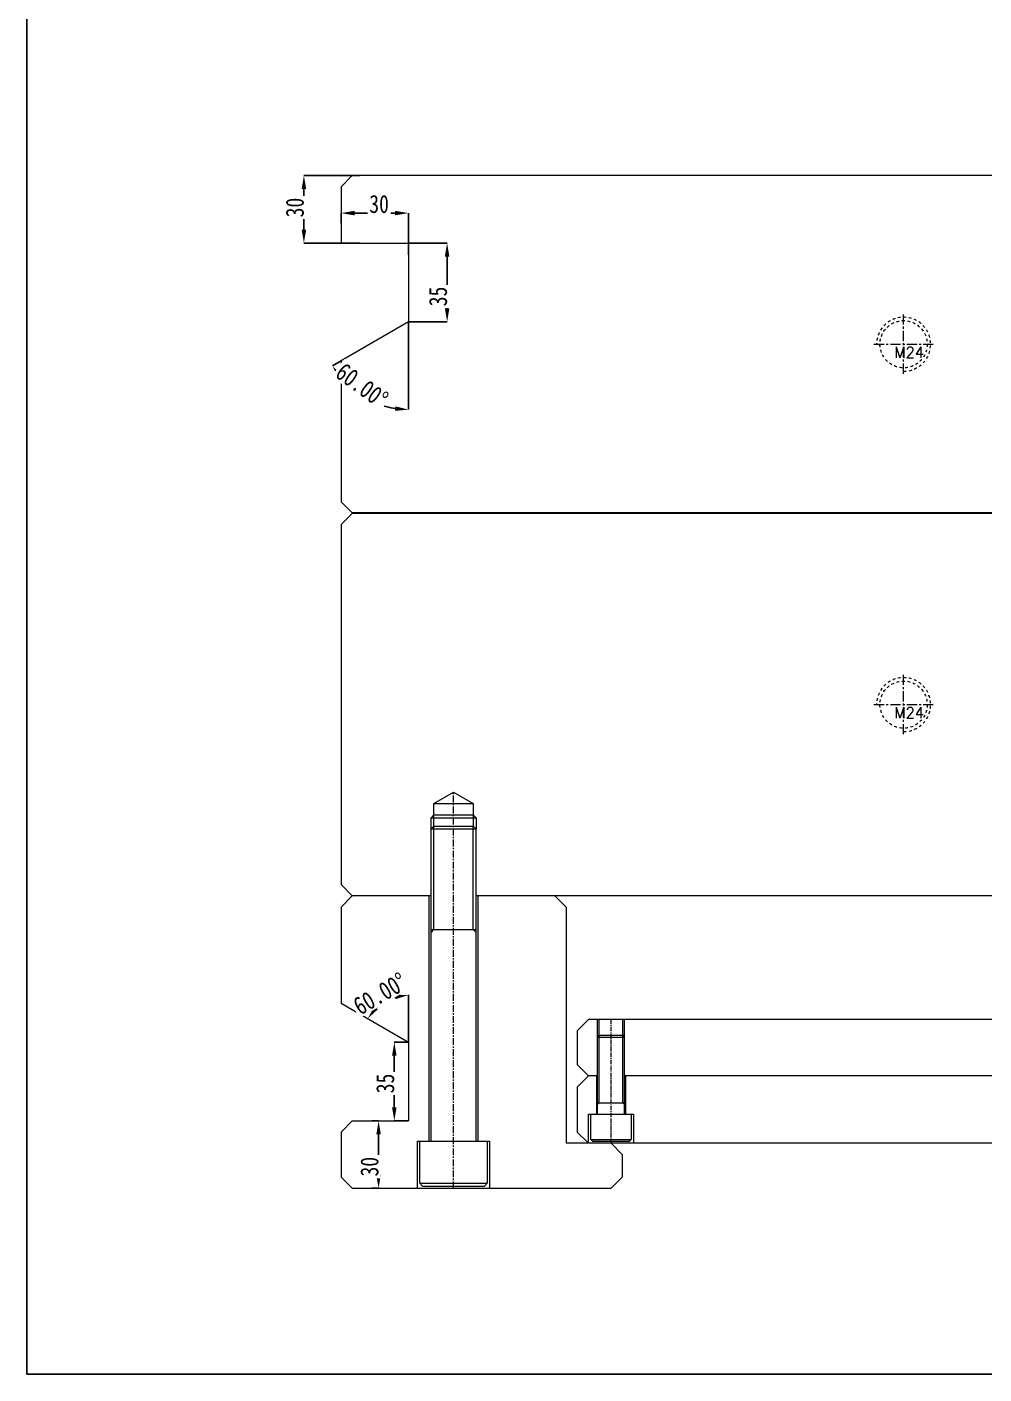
# Model space of a CAD drawing. Header units: millimetres. Extents: x -2895 to -298, y -11750 to -2997.
# Drawn here: x -2447 to -2022, y -4706 to -4108 of the extents above; entities that cross this region are included whole.
import ezdxf

# ---------------------------------------------------------------- set-up
doc = ezdxf.new("R2010")
doc.units = ezdxf.units.MM
doc.header["$LTSCALE"] = 16.335
doc.header["$PDMODE"] = 3
doc.header["$PDSIZE"] = 0.3125
doc.linetypes.add('CENTER', pattern=[0.6, 0.375, -0.075, 0.075, -0.075])
doc.linetypes.add('HIDDEN', pattern=[0.2, 0.1, -0.1])
doc.layers.get('0').update_dxf_attribs({"linetype": 'CONTINUOUS'})
doc.layers.get('Defpoints').update_dxf_attribs({"linetype": 'CONTINUOUS'})
doc.layers.add('moldbase', color=7, linetype='CONTINUOUS', lineweight=20)
doc.layers.add('screw', color=33, linetype='CONTINUOUS', lineweight=13)
doc.styles.get("Standard").update_dxf_attribs({"font": 'txt', "width": 0.8})
doc.styles.add('TXT', font='txt.shx', dxfattribs={"bigfont": 'gbcbig.shx'})
doc.dimstyles.new('ISO-25', dxfattribs={"dimtxt": 8, "dimasz": 6, "dimexe": 0, "dimexo": 0, "dimgap": 0, "dimtad": 1, "dimdsep": 46, "dimtxsty": 'Standard', "dimcen": 0, "dimclrd": 4, "dimclre": 4, "dimclrt": 6, "dimazin": 0, "dimtfac": 1, "dimtofl": 0, "dimtmove": 0, "dimatfit": 3, "dimfxl": 0, "dimarcsym": 0})

# ---------------------------------------------------------------- blocks, each defined once
blk = doc.blocks.new('*D441')
at = {"color": 4, "lineweight": -2, "transparency": 16777216}
for p, q in [((-2277.9, -4203.57), (-2260.74, -4203.57)), ((-2260.74, -4209.57), (-2260.74, -4232.57)), ((-2277.9, -4238.57), (-2260.74, -4238.57))]:
    blk.add_line(p, q, dxfattribs=at)
at = {"color": 4, "transparency": 16777216}
for points in [[(-2261.74, -4209.57), (-2259.74, -4209.57), (-2260.74, -4203.57)], [(-2261.74, -4232.57), (-2259.74, -4232.57), (-2260.74, -4238.57)]]:
    blk.add_solid(points, dxfattribs=at)
at = {"layer": 'Defpoints', "color": 0, "transparency": 16777216}
for p in [(-2277.9, -4203.57), (-2277.9, -4238.57), (-2260.74, -4238.57)]:
    blk.add_point(p, dxfattribs=at)
at = {"color": 6, "transparency": 16777216, "insert": (-2264.74, -4227.33), "char_height": 8, "attachment_point": 5, "rotation": 90, "bg_fill": 3, "box_fill_scale": 1.1, "bg_fill_color": 256, "bg_fill_true_color": 13158600, "bg_fill_transparency": 0}
blk.add_mtext('35', dxfattribs=at)
blk = doc.blocks.new('*D442')
at = {"color": 4, "lineweight": -2, "transparency": 16777216}
for p, q in [((-2299.59, -4173.57), (-2324.38, -4173.57)), ((-2324.38, -4179.57), (-2324.38, -4197.57)), ((-2299.59, -4203.57), (-2324.38, -4203.57))]:
    blk.add_line(p, q, dxfattribs=at)
at = {"color": 4, "transparency": 16777216}
for points in [[(-2325.38, -4179.57), (-2323.38, -4179.57), (-2324.38, -4173.57)], [(-2325.38, -4197.57), (-2323.38, -4197.57), (-2324.38, -4203.57)]]:
    blk.add_solid(points, dxfattribs=at)
at = {"layer": 'Defpoints', "color": 0, "transparency": 16777216}
for p in [(-2299.59, -4173.57), (-2324.38, -4203.57), (-2299.59, -4203.57)]:
    blk.add_point(p, dxfattribs=at)
at = {"color": 6, "transparency": 16777216, "insert": (-2328.38, -4187.8), "char_height": 8, "attachment_point": 5, "rotation": 90, "bg_fill": 3, "box_fill_scale": 1.1, "bg_fill_color": 256, "bg_fill_true_color": 13158600, "bg_fill_transparency": 0}
blk.add_mtext('30', dxfattribs=at)
blk = doc.blocks.new('*D444')
at = {"color": 4, "lineweight": -2, "transparency": 16777216}
for p, q in [((-2294.27, -4593.77), (-2291.21, -4593.77)), ((-2291.21, -4599.77), (-2291.21, -4617.77)), ((-2294.27, -4623.77), (-2291.21, -4623.77))]:
    blk.add_line(p, q, dxfattribs=at)
at = {"color": 4, "transparency": 16777216}
for points in [[(-2292.21, -4599.77), (-2290.21, -4599.77), (-2291.21, -4593.77)], [(-2292.21, -4617.77), (-2290.21, -4617.77), (-2291.21, -4623.77)]]:
    blk.add_solid(points, dxfattribs=at)
at = {"layer": 'Defpoints', "color": 0, "transparency": 16777216}
for p in [(-2294.27, -4593.77), (-2294.27, -4623.77), (-2291.21, -4623.77)]:
    blk.add_point(p, dxfattribs=at)
at = {"color": 6, "transparency": 16777216, "insert": (-2295.21, -4614.16), "char_height": 8, "attachment_point": 5, "rotation": 90, "bg_fill": 3, "box_fill_scale": 1.1, "bg_fill_color": 256, "bg_fill_true_color": 13158600, "bg_fill_transparency": 0}
blk.add_mtext('30', dxfattribs=at)
blk = doc.blocks.new('*D445')
at = {"color": 4, "lineweight": -2, "transparency": 16777216}
for p, q in [((-2277.9, -4558.77), (-2284.21, -4558.77)), ((-2284.21, -4564.77), (-2284.21, -4587.77)), ((-2277.9, -4593.77), (-2284.21, -4593.77))]:
    blk.add_line(p, q, dxfattribs=at)
at = {"color": 4, "transparency": 16777216}
for points in [[(-2285.21, -4564.77), (-2283.21, -4564.77), (-2284.21, -4558.77)], [(-2285.21, -4587.77), (-2283.21, -4587.77), (-2284.21, -4593.77)]]:
    blk.add_solid(points, dxfattribs=at)
at = {"layer": 'Defpoints', "color": 0, "transparency": 16777216}
for p in [(-2277.9, -4558.77), (-2284.21, -4593.77), (-2277.9, -4593.77)]:
    blk.add_point(p, dxfattribs=at)
at = {"color": 6, "transparency": 16777216, "insert": (-2288.21, -4577.16), "char_height": 8, "attachment_point": 5, "rotation": 90, "bg_fill": 3, "box_fill_scale": 1.1, "bg_fill_color": 256, "bg_fill_true_color": 13158600, "bg_fill_transparency": 0}
blk.add_mtext('35', dxfattribs=at)
blk = doc.blocks.new('*D446')
at = {"color": 4, "lineweight": -2, "transparency": 16777216}
blk.add_line((-2277.9, -4558.77), (-2277.9, -4537.84), dxfattribs=at)
blk.add_arc((-2277.9, -4558.77), 20.92, 106.48588, 133.51412, dxfattribs=at)
at = {"color": 4, "transparency": 16777216}
for points in [[(-2283.98, -4537.71), (-2283.69, -4539.69), (-2277.9, -4537.84)], [(-2291.52, -4544.21), (-2293.09, -4542.97), (-2296.02, -4548.3)]]:
    blk.add_solid(points, dxfattribs=at)
at = {"layer": 'Defpoints', "color": 0, "transparency": 16777216}
for p in [(-2307.9, -4541.45), (-2277.9, -4558.77), (-2277.9, -4558.77), (-2277.9, -4593.77)]:
    blk.add_point(p, dxfattribs=at)
at = {"color": 6, "transparency": 16777216, "insert": (-2290.55, -4537.29), "char_height": 8, "attachment_point": 5, "rotation": 30.49892, "bg_fill": 3, "box_fill_scale": 1.1, "bg_fill_color": 256, "bg_fill_true_color": 13158600, "bg_fill_transparency": 0}
blk.add_mtext('60.00°', dxfattribs=at)
at = {"layer": 'Defpoints', "color": 0, "transparency": 16777216}
blk.add_point((-2285.05, -4539.1), dxfattribs=at)
blk = doc.blocks.new('*D447')
at = {"color": 4, "lineweight": -2, "transparency": 16777216}
for p, q in [((-2277.9, -4238.57), (-2277.9, -4277.64)), ((-2307.9, -4255.89), (-2311.74, -4258.1))]:
    blk.add_line(p, q, dxfattribs=at)
blk.add_arc((-2277.9, -4238.57), 39.07, 218.80652, 261.19348, dxfattribs=at)
at = {"color": 4, "transparency": 16777216}
for points in [[(-2309.17, -4263.62), (-2307.52, -4262.49), (-2311.74, -4258.1)], [(-2283.8, -4276.18), (-2283.96, -4278.18), (-2277.9, -4277.64)]]:
    blk.add_solid(points, dxfattribs=at)
at = {"layer": 'Defpoints', "color": 0, "transparency": 16777216}
for p in [(-2277.9, -4203.57), (-2277.9, -4238.57), (-2277.9, -4238.57)]:
    blk.add_point(p, dxfattribs=at)
at = {"color": 6, "transparency": 16777216, "insert": (-2298.58, -4266.9), "char_height": 8, "attachment_point": 5, "rotation": 323.87528, "bg_fill": 3, "box_fill_scale": 1.1, "bg_fill_color": 256, "bg_fill_true_color": 13158600, "bg_fill_transparency": 0}
blk.add_mtext('60.00°', dxfattribs=at)
at = {"layer": 'Defpoints', "color": 0, "transparency": 16777216}
for p in [(-2307.9, -4255.89), (-2291.26, -4275.28)]:
    blk.add_point(p, dxfattribs=at)
blk = doc.blocks.new('*D448')
at = {"color": 4, "lineweight": -2, "transparency": 16777216}
for p, q in [((-2307.9, -4194.7), (-2307.9, -4190.27)), ((-2283.9, -4190.27), (-2301.9, -4190.27)), ((-2277.9, -4208.86), (-2277.9, -4190.27))]:
    blk.add_line(p, q, dxfattribs=at)
at = {"color": 4, "transparency": 16777216}
for points in [[(-2301.9, -4189.27), (-2301.9, -4191.27), (-2307.9, -4190.27)], [(-2283.9, -4189.27), (-2283.9, -4191.27), (-2277.9, -4190.27)]]:
    blk.add_solid(points, dxfattribs=at)
at = {"layer": 'Defpoints', "color": 0, "transparency": 16777216}
for p in [(-2307.9, -4190.27), (-2307.9, -4194.7), (-2277.9, -4208.86)]:
    blk.add_point(p, dxfattribs=at)
at = {"color": 6, "transparency": 16777216, "insert": (-2290.97, -4186.27), "char_height": 8, "attachment_point": 5, "bg_fill": 3, "box_fill_scale": 1.1, "bg_fill_color": 256, "bg_fill_true_color": 13158600, "bg_fill_transparency": 0}
blk.add_mtext('30', dxfattribs=at)
blk = doc.blocks.new('screw_m24_g')
at = {"layer": 'screw', "color": 1, "linetype": 'CENTER', "ltscale": 0.746373}
for p, q in [((0, -13.2), (0, 13.2)), ((-13.2, 0), (13.2, 0))]:
    blk.add_line(p, q, dxfattribs=at)
at = {"layer": 'screw', "color": 33, "linetype": 'HIDDEN', "ltscale": 0.746373}
blk.add_circle((0, 0), 10.5, dxfattribs=at)
at = {"layer": 'screw', "color": 92, "linetype": 'HIDDEN', "ltscale": 0.746373}
blk.add_arc((0, 0), 12, 270, 180, dxfattribs=at)
at = {"layer": 'screw', "color": 6, "style": 'TXT'}
blk.add_text('M24', height=4.8, dxfattribs=at).set_placement((-4.08, -6))

msp = doc.modelspace()

# ---------------------------------------------------------------- linework, layer by layer
at = {"layer": 'moldbase'}
for p, q in [((-2302.897, -4173.566), (-2307.897, -4178.566)), ((-1662.897, -4173.566), (-2302.897, -4173.566)), ((-2307.897, -4178.566), (-2307.897, -4203.566)), ((-2307.897, -4203.566), (-2277.897, -4203.566)), ((-2277.897, -4203.566), (-2277.897, -4238.566)), ((-2277.897, -4238.566), (-2307.897, -4255.886)), ((-2307.897, -4255.886), (-2307.897, -4318.566)), ((-2307.897, -4318.566), (-2302.897, -4323.566)), ((-2302.897, -4323.766), (-2307.897, -4328.766)), ((-2307.897, -4328.766), (-2307.897, -4488.766)), ((-1735.897, -4323.566), (-2302.897, -4323.566)), ((-1812.897, -4323.766), (-2302.897, -4323.766)), ((-2266.647, -4452.766), (-2257.897, -4447.714)), ((-2257.897, -4447.714), (-2249.147, -4452.766)), ((-2266.647, -4462.766), (-2266.647, -4452.766)), ((-2266.647, -4452.766), (-2249.147, -4452.766)), ((-2249.147, -4452.766), (-2249.147, -4462.766)), ((-2267.897, -4464.016), (-2266.647, -4462.766)), ((-2267.897, -4602.766), (-2267.897, -4464.016)), ((-2266.647, -4462.766), (-2249.147, -4462.766)), ((-2249.147, -4462.766), (-2247.897, -4464.016)), ((-2247.897, -4602.766), (-2247.897, -4464.016)), ((-2307.897, -4488.766), (-2302.897, -4493.766)), ((-2302.897, -4493.766), (-2307.897, -4498.766)), ((-2267.897, -4493.766), (-2302.897, -4493.766)), ((-2268.897, -4493.766), (-2268.897, -4602.766)), ((-1812.897, -4493.766), (-2247.897, -4493.766)), ((-2246.897, -4602.766), (-2246.897, -4493.766)), ((-2212.897, -4493.766), (-2207.897, -4498.766)), ((-2307.897, -4498.766), (-2307.897, -4541.445)), ((-2207.897, -4498.766), (-2207.897, -4603.766)), ((-2267.897, -4508.766), (-2247.897, -4508.766)), ((-2307.897, -4541.445), (-2277.897, -4558.766)), ((-2197.897, -4548.766), (-2202.897, -4553.766)), ((-1812.897, -4548.766), (-2197.897, -4548.766)), ((-2193.147, -4555.766), (-2193.147, -4548.766)), ((-2182.647, -4555.766), (-2182.647, -4548.766)), ((-2202.897, -4553.766), (-2202.897, -4568.766)), ((-2193.897, -4556.516), (-2193.147, -4555.766)), ((-2193.897, -4590.766), (-2193.897, -4556.516)), ((-2193.147, -4555.766), (-2182.647, -4555.766)), ((-2182.647, -4555.766), (-2181.897, -4556.516)), ((-2181.897, -4590.766), (-2181.897, -4556.516)), ((-2277.897, -4558.766), (-2277.897, -4593.766)), ((-2202.897, -4568.766), (-2197.897, -4573.766)), ((-2197.897, -4573.766), (-2202.897, -4578.766)), ((-2193.897, -4573.766), (-2197.897, -4573.766)), ((-2194.397, -4573.766), (-2194.397, -4590.766)), ((-1767.897, -4573.766), (-2181.897, -4573.766)), ((-2181.397, -4590.766), (-2181.397, -4573.766)), ((-2202.897, -4578.766), (-2202.897, -4598.766)), ((-2193.897, -4585.766), (-2181.897, -4585.766)), ((-2197.897, -4603.766), (-2197.897, -4590.766)), ((-2197.897, -4590.766), (-2177.897, -4590.766)), ((-2196.897, -4602.016), (-2196.897, -4590.766)), ((-2196.897, -4590.766), (-2178.897, -4590.766)), ((-2178.897, -4590.766), (-2178.897, -4602.016)), ((-2177.897, -4590.766), (-2177.897, -4603.766)), ((-2302.897, -4593.766), (-2307.897, -4598.766)), ((-2307.897, -4598.766), (-2307.897, -4618.766)), ((-2302.897, -4593.766), (-2277.897, -4593.766)), ((-2202.897, -4598.766), (-2197.897, -4603.766)), ((-2273.897, -4623.766), (-2273.897, -4602.766)), ((-2273.897, -4602.766), (-2241.897, -4602.766)), ((-2272.897, -4621.516), (-2272.897, -4602.766)), ((-2272.897, -4602.766), (-2242.897, -4602.766)), ((-2242.897, -4602.766), (-2242.897, -4621.516)), ((-2241.897, -4602.766), (-2241.897, -4623.766)), ((-1757.897, -4603.766), (-2207.897, -4603.766)), ((-2196.147, -4602.766), (-2196.897, -4602.016)), ((-2196.897, -4602.016), (-2178.897, -4602.016)), ((-2196.147, -4602.766), (-2179.647, -4602.766)), ((-2187.897, -4603.766), (-2182.897, -4608.766)), ((-2178.897, -4602.016), (-2179.647, -4602.766)), ((-2182.897, -4608.766), (-2182.897, -4618.766)), ((-2307.897, -4618.766), (-2302.897, -4623.766)), ((-2271.647, -4622.766), (-2272.897, -4621.516)), ((-2272.897, -4621.516), (-2242.897, -4621.516)), ((-2271.647, -4622.766), (-2244.147, -4622.766)), ((-2242.897, -4621.516), (-2244.147, -4622.766)), ((-2182.897, -4618.766), (-2187.897, -4623.766)), ((-2302.897, -4623.766), (-2187.897, -4623.766))]:
    msp.add_line(p, q, dxfattribs=at)
at = {"layer": 'moldbase', "color": 1, "linetype": 'CENTER', "ltscale": 0.5}
msp.add_line((-2257.897, -4623.766), (-2257.897, -4447.714), dxfattribs=at)
at = {"layer": 'moldbase', "color": 92}
for p, q in [((-2267.897, -4459.016), (-2266.647, -4457.766)), ((-2267.897, -4464.016), (-2267.897, -4459.016)), ((-2267.897, -4459.016), (-2247.897, -4459.016)), ((-2266.647, -4457.766), (-2249.147, -4457.766)), ((-2249.147, -4457.766), (-2247.897, -4459.016)), ((-2247.897, -4459.016), (-2247.897, -4464.016)), ((-2267.897, -4464.016), (-2247.897, -4464.016)), ((-2266.647, -4508.766), (-2266.647, -4462.766)), ((-2249.147, -4508.766), (-2249.147, -4462.766)), ((-2267.897, -4510.016), (-2266.647, -4508.766)), ((-2249.147, -4508.766), (-2247.897, -4510.016)), ((-2193.897, -4556.516), (-2193.897, -4548.766)), ((-2181.897, -4556.516), (-2181.897, -4548.766)), ((-2193.897, -4556.516), (-2181.897, -4556.516)), ((-2193.147, -4585.766), (-2193.147, -4555.766)), ((-2182.647, -4585.766), (-2182.647, -4555.766)), ((-2193.897, -4586.516), (-2193.147, -4585.766)), ((-2182.647, -4585.766), (-2181.897, -4586.516))]:
    msp.add_line(p, q, dxfattribs=at)
at = {"layer": 'moldbase', "color": 1, "linetype": 'CENTER', "ltscale": 0.3}
msp.add_line((-2187.897, -4603.766), (-2187.897, -4548.766), dxfattribs=at)

# ---------------------------------------------------------------- block references
at = {"layer": 'screw'}
for p in [(-2057.897, -4248.566), (-2057.897, -4408.766)]:
    msp.add_blockref('screw_m24_g', p, dxfattribs=at)

# ---------------------------------------------------------------- next in the draw order: dimensions: what is measured, and where the dimension line sits
for base, p1, p2, picture, middle in [((-2324.38, -4203.566), (-2299.591, -4173.566), (-2299.591, -4203.566), '*D442', (-2324.38, -4187.797)), ((-2260.738, -4238.566), (-2277.897, -4203.566), (-2277.897, -4238.566), '*D441', (-2260.738, -4227.326))]:
    dim = msp.add_linear_dim(base=base, p1=p1, p2=p2, angle=90, dimstyle='ISO-25', override={"dimfxl": 1.25})
    dim.commit()
    dim.dimension.update_dxf_attribs({"geometry": picture, "text_midpoint": middle, "dimtype": 160})
dim = msp.add_linear_dim(base=(-2291.215, -4623.766), p1=(-2294.274, -4593.766), p2=(-2294.274, -4623.766), angle=90, dimstyle='ISO-25')
dim.commit()
dim.dimension.update_dxf_attribs({"geometry": '*D444', "text_midpoint": (-2291.215, -4614.155), "dimtype": 160})

# ---------------------------------------------------------------- next in the draw order: dimensions: what is measured, and where the dimension line sits
dim = msp.add_angular_dim_2l(base=(-2291.261, -4275.284), line1=((-2277.897, -4238.566), (-2307.897, -4255.886)), line2=((-2277.897, -4203.566), (-2277.897, -4238.566)), dimstyle='ISO-25', override={"dimfxl": 1.25})
dim.commit()
dim.dimension.update_dxf_attribs({"geometry": '*D447', "text_midpoint": (-2300.933, -4270.128), "dimtype": 162})
dim = msp.add_linear_dim(base=(-2284.205, -4593.766), p1=(-2277.897, -4558.766), p2=(-2277.897, -4593.766), angle=90, dimstyle='ISO-25', override={"dimfxl": 1.25})
dim.commit()
dim.dimension.update_dxf_attribs({"geometry": '*D445', "text_midpoint": (-2284.205, -4577.156), "dimtype": 160})

# ---------------------------------------------------------------- next in the draw order: dimensions: what is measured, and where the dimension line sits
dim = msp.add_linear_dim(base=(-2307.897, -4190.274), p1=(-2277.897, -4208.855), p2=(-2307.897, -4194.698), dimstyle='ISO-25', override={"dimfxl": 1.25})
dim.commit()
dim.dimension.update_dxf_attribs({"geometry": '*D448', "text_midpoint": (-2290.972, -4190.274), "dimtype": 160})
dim = msp.add_angular_dim_2l(base=(-2285.054, -4539.103), line1=((-2277.897, -4558.766), (-2277.897, -4593.766)), line2=((-2307.897, -4541.445), (-2277.897, -4558.766)), dimstyle='ISO-25', override={"dimfxl": 1.25})
dim.commit()
dim.dimension.update_dxf_attribs({"geometry": '*D446', "text_midpoint": (-2288.517, -4540.736), "dimtype": 162})

# ---------------------------------------------------------------- next in the draw order: linework, layer by layer
msp.add_lwpolyline([(-2447.456, -3377.37), (-674.869, -3377.37), (-674.869, -4706.337), (-2447.456, -4706.337)], close=True)

doc.saveas('drawing.dxf')
